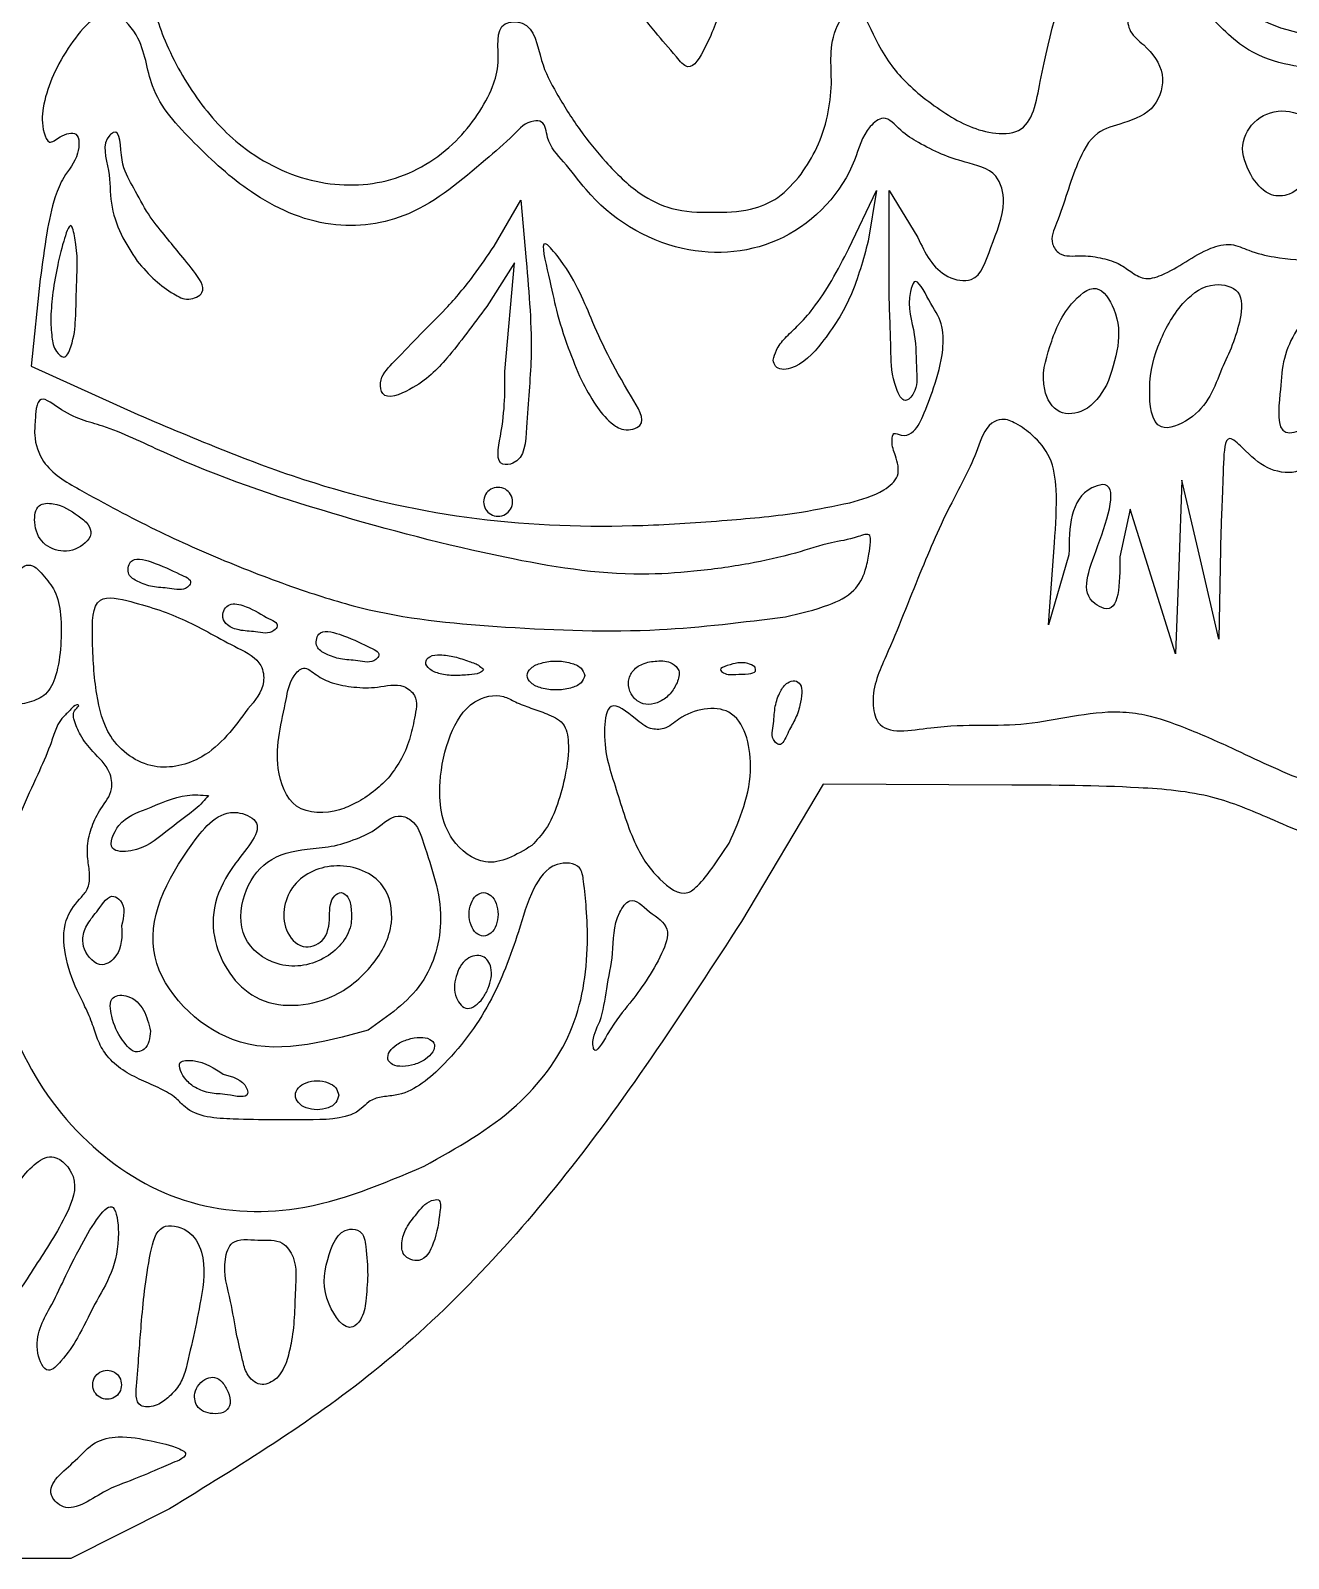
# Model space of a CAD drawing. Extents: x 1 to 188, y -1 to 173.
# Drawn here: x 90.24 to 113.23, y -1.06 to 26.86 of the extents above; entities that cross this region are included whole.
import ezdxf

# ---------------------------------------------------------------- set-up
doc = ezdxf.new("R2010")
doc.units = 0
doc.layers.get('0').update_dxf_attribs({"linetype": 'CONTINUOUS'})

msp = doc.modelspace()

# ---------------------------------------------------------------- linework, layer by layer
at = {"color": 7}
for p, q in [((104.323832, 24.23894), (104.323832, 24.23894)), ((112.57303, 24.16973), (112.57303, 24.169685)), ((98.712946, 22.925418), (99.205187, 23.764245)), ((99.205187, 23.764245), (99.301416, 22.660835)), ((105.19759, 22.880341), (105.703701, 23.938674)), ((105.703701, 23.938674), (105.54948, 23.012633)), ((105.931536, 22.020451), (105.932594, 23.93868)), ((105.932594, 23.93868), (106.456882, 23.078784)), ((92.191406, 22.65144), (92.191406, 22.65144)), ((99.087937, 22.615758), (98.578371, 21.822008)), ((98.910667, 20.631383), (99.087937, 22.615758)), ((90.421587, 22.323393), (90.255177, 20.731276)), ((90.611076, 21.62357), (90.611076, 21.62357)), ((90.255177, 20.731276), (92.205876, 19.846025)), ((103.813869, 20.84152), (103.813869, 20.84152)), ((112.010859, 20.685818), (112.010859, 20.685818)), ((98.910667, 20.631383), (98.910667, 20.631383)), ((100.307987, 20.472442), (100.307987, 20.472442)), ((109.906591, 20.380447), (109.906591, 20.380447)), ((111.281665, 18.647013), (111.224425, 17.059513)), ((111.619157, 17.191805), (111.281665, 18.647013)), ((98.522203, 18.250133), (98.522203, 18.250133)), ((105.215695, 18.234311), (105.215706, 18.234311)), ((91.111737, 17.992521), (91.111737, 17.992521)), ((110.338793, 18.117846), (110.149748, 17.244523)), ((110.752991, 16.79493), (110.338793, 18.117846)), ((111.994754, 17.720971), (111.956649, 15.736596)), ((108.843614, 16.00118), (108.95326, 17.500851)), ((109.2175, 17.280348), (108.843614, 16.00118)), ((111.224425, 17.059513), (111.167188, 15.472013)), ((111.956649, 15.736596), (111.619157, 17.191805)), ((92.966032, 16.927221), (92.966032, 16.927221)), ((111.167188, 15.472013), (110.752991, 16.79493)), ((94.553532, 16.133471), (94.553532, 16.133471)), ((104.038889, 16.149688), (104.038889, 16.14969)), ((90.796597, 15.629152), (90.796597, 15.629152)), ((96.405615, 15.604305), (96.405615, 15.604305)), ((98.522282, 15.176571), (98.522282, 15.176571)), ((103.477708, 15.234981), (103.477708, 15.234991)), ((100.374365, 15.075138), (100.374365, 15.075138)), ((102.057547, 14.942846), (102.057547, 14.942846)), ((104.339065, 14.760025), (104.339065, 14.760025)), ((94.213381, 14.46312), (94.213381, 14.46312)), ((96.779249, 13.197374), (96.779249, 13.197374)), ((93.495199, 12.880978), (93.495199, 12.880978)), ((104.725102, 13.090771), (103.233143, 10.577229)), ((108.172144, 13.073891), (104.725102, 13.090771)), ((103.008438, 12.01339), (103.008438, 12.013398)), ((99.403794, 11.967152), (99.403794, 11.967152)), ((98.786865, 10.709513), (98.786865, 10.709513)), ((101.550785, 10.754447), (101.550785, 10.754447)), ((91.907699, 10.501627), (91.907699, 10.501627)), ((98.608039, 9.360728), (98.608036, 9.360728)), ((92.436865, 8.577233), (92.436865, 8.577233)), ((96.410912, 8.595595), (96.410912, 8.595595)), ((97.59624, 8.195974), (97.59624, 8.195974)), ((93.760182, 7.786825), (93.760182, 7.786825)), ((95.876449, 7.402224), (95.876449, 7.402224)), ((97.436498, 6.107353), (97.436498, 6.107359)), ((97.724481, 5.276109), (97.724481, 5.276109)), ((90.327827, 4.279741), (90.327827, 4.279741)), ((96.405615, 4.11698), (96.405615, 4.11698)), ((91.410682, 3.57682), (91.410682, 3.57682)), ((94.922099, 2.529073), (94.922099, 2.529073)), ((93.065148, 2.333437), (93.065148, 2.333437)), ((91.907699, 2.110557), (91.907699, 2.110557)), ((93.856045, 1.976747), (93.856045, 1.976747)), ((92.966032, 0.733909), (92.966032, 0.733909)), ((92.781498, -0.156244), (90.981683, -1.062807)), ((90.981683, -1.062807), (86.724464, -1.063601))]:
    msp.add_line(p, q, dxfattribs=at)
for points, knots in [([(104.323832, 24.23894), (104.426385, 24.397376), (104.640243, 24.727774), (104.819299, 25.293595), (104.919804, 26.059062), (104.78956, 26.707962), (105.322994, 27.504803), (105.714305, 26.598125), (106.103976, 25.993618), (106.905559, 25.351998), (107.615482, 24.971686), (108.531984, 24.976868), (108.780927, 26.583564), (109.43401, 28.607922), (110.003889, 31.227556), (110.481366, 33.375651), (110.359158, 34.379987), (110.30835, 34.797537)], [0, 0, 0, 0, 0.563728, 1.175581, 1.767508, 2.83696, 3.27016, 3.88244, 4.823188, 5.810024, 6.795099, 7.273219, 8.249572, 10.754414, 14.300138, 16.061186, 17.314326, 17.314326, 17.314326, 17.314326]), ([(108.574975, 34.476682), (108.269271, 34.154902), (107.818923, 33.680869), (107.154289, 32.997091), (107.582195, 32.117451), (108.176065, 30.919657), (108.314247, 29.512601), (108.012983, 27.518717), (106.677463, 28.596914), (105.978662, 29.523326), (105.311455, 30.565568), (105.195247, 31.280173), (105.128435, 31.564042), (104.942451, 31.992951), (103.901971, 31.297368), (103.328801, 31.127764), (102.120063, 31.038375), (102.31554, 30.587834), (102.431531, 30.253738), (102.638993, 29.778465), (102.831778, 29.237695), (102.965189, 28.698407), (103.061526, 28.070087), (102.878951, 27.317562), (102.683242, 26.746361), (102.304092, 26.066879), (101.957468, 26.493346), (101.622626, 26.865928), (101.13554, 27.510297), (100.658765, 28.201537), (100.33167, 28.962786), (100.218926, 29.671576), (100.336003, 30.335847), (99.786747, 30.81436), (99.100585, 30.795893), (98.390142, 30.919411), (97.779472, 31.010719), (97.308777, 31.083894), (96.822222, 31.214284), (96.623072, 30.588002), (96.690404, 29.932712), (96.654436, 29.106266), (96.428557, 28.36873), (96.038474, 27.833183), (95.640393, 27.428654), (95.359674, 27.177691), (94.990512, 27.065644), (94.83395, 27.594857), (94.563768, 28.135416), (94.279612, 29.04867), (94.021745, 29.935908), (93.884533, 30.759365), (94.008751, 31.325685), (94.152925, 31.708837), (94.232887, 31.948845), (94.242943, 32.367994), (93.294149, 32.457874), (92.784617, 32.658228), (92.132846, 33.21883), (91.993949, 32.94413), (91.983725, 32.740499), (91.973326, 32.128064), (91.661919, 31.086027), (91.157569, 30.038242), (90.719667, 29.207445), (90.246081, 29.146782), (90.259572, 28.709307), (90.286368, 28.213766), (90.281499, 27.480098), (91.036201, 27.165094), (91.508041, 27.765685), (91.844242, 28.218826), (92.437649, 28.303277), (92.41832, 27.508016), (92.647869, 26.701732), (93.235629, 25.613504), (94.129507, 24.625297), (95.394657, 24.007051), (96.864231, 24.020501), (97.873693, 24.635156), (98.415678, 25.303972), (98.69062, 25.801061), (98.841564, 26.333223), (98.698822, 27.023445), (99.450901, 27.040694), (99.532886, 26.30498), (99.867616, 25.687482), (100.259873, 25.050173), (100.768002, 24.434696), (101.300466, 23.895205), (101.984502, 23.554267), (102.690141, 23.535757), (103.353212, 23.551454), (103.944569, 23.788626), (104.19313, 24.083752), (104.323832, 24.23894)], [0, 0, 0, 0, 1.401311, 2.06435, 2.444348, 4.124051, 6.033559, 7.293793, 8.20603, 9.883745, 11.275075, 11.717769, 12.037956, 12.169565, 13.029978, 14.399159, 15.12817, 15.311771, 15.711542, 16.24144, 16.844109, 17.438911, 17.90346, 18.748296, 19.614909, 20.084525, 20.355343, 20.948484, 21.73944, 22.709398, 23.487295, 24.186371, 24.880261, 25.315892, 26.161963, 26.852772, 27.504183, 27.975394, 28.376035, 28.740422, 29.614035, 30.478729, 31.1656, 31.900545, 32.443639, 32.85231, 33.067338, 33.428503, 34.149218, 35.080186, 36.202567, 36.960144, 37.54042, 37.916396, 38.188316, 38.302369, 39.117122, 40.133661, 40.667238, 40.761389, 40.979964, 41.283283, 42.594765, 44.146787, 44.951002, 45.112762, 45.424525, 45.981226, 46.823062, 47.262242, 48.048053, 48.722932, 49.035661, 49.473196, 50.56094, 51.830628, 53.042001, 54.537131, 55.900766, 57.279619, 57.907963, 58.485718, 58.941913, 59.654983, 59.962321, 60.730459, 61.386714, 62.175832, 62.937997, 63.788065, 64.430316, 65.171303, 65.874127, 66.41556, 67.015998, 67.015998, 67.015998, 67.015998]), ([(154.466613, 32.017891), (154.505558, 31.586752), (154.580648, 30.755478), (154.712915, 29.643832), (154.935722, 28.4185), (155.18315, 27.15611), (155.123723, 25.755703), (154.658194, 24.838092), (154.191958, 24.218877), (153.902218, 23.696538), (153.699219, 23.168132), (153.4706, 22.682801), (153.128385, 22.285069), (152.704848, 22.005444), (152.299835, 21.790909), (152.017418, 21.452129), (151.957339, 20.902687), (151.752864, 20.201805), (151.11738, 19.545172), (150.431788, 19.301843), (149.849964, 19.276506), (149.529328, 18.837382), (149.32038, 18.139194), (149.064595, 17.286965), (148.27167, 16.634738), (147.452766, 16.699488), (146.826343, 16.864062), (146.324321, 16.630352), (146.183713, 15.980378), (145.664125, 15.302134), (144.70099, 14.922017), (143.875981, 15.081382), (143.292242, 15.419875), (142.716259, 15.206975), (142.096128, 14.602544), (141.162943, 14.000779), (139.749978, 14.066082), (139.437844, 14.864326), (139.049395, 15.313604), (138.692965, 15.118075), (138.231883, 14.772738), (137.528635, 14.287722), (136.506498, 14.300851), (135.861567, 14.838204), (135.376519, 15.353539), (134.755628, 15.525666), (133.909842, 15.395209), (132.899212, 15.348089), (131.8234, 15.739375), (131.428071, 16.494929), (131.33338, 17.121005), (130.895118, 17.467694), (130.201451, 17.550084), (129.407486, 17.798501), (128.635298, 18.307924), (128.456864, 18.924786), (128.318437, 19.40905), (127.851739, 19.635766), (127.07232, 19.844324), (126.081877, 20.229836), (125.206003, 20.960609), (125.02017, 21.778194), (125.194905, 22.192174), (125.123377, 22.463785), (124.860754, 22.480193), (124.565544, 22.565122), (124.194533, 22.769413), (123.779522, 23.054742), (123.401468, 23.385199), (123.158877, 23.819547), (123.198479, 24.254002), (123.267077, 24.708288), (122.870896, 25.132462), (122.165052, 25.462005), (121.399196, 25.940893), (120.767913, 26.684607), (120.940422, 27.309511), (121.168189, 27.583556), (121.263227, 27.735135), (121.257786, 27.902839), (121.023528, 27.975722), (120.782282, 28.177487), (120.399708, 28.38382), (120.047944, 28.671896), (119.776818, 29.006811), (119.678055, 29.382727), (119.642997, 29.769108), (119.482455, 30.166813), (119.262792, 30.585437), (119.002799, 30.929504), (118.95138, 31.363882), (119.195999, 31.636636), (119.438973, 32.025893), (118.982182, 32.572539), (117.950863, 33.476537), (116.090541, 34.702854), (113.26615, 34.368791), (111.652262, 32.355516), (111.120181, 30.139894), (111.41414, 28.118471), (112.857209, 26.766295), (114.758883, 26.701028), (116.469126, 26.91053), (117.985332, 27.525019), (118.474723, 28.791439), (118.430229, 29.937255), (117.963209, 31.014364), (116.94745, 31.467487), (115.962365, 31.515593), (115.003658, 31.169479), (114.634065, 30.297128), (114.646338, 29.458441), (115.042751, 28.8659), (115.419923, 28.733827), (115.633108, 28.66738), (115.753496, 28.807744), (115.657447, 28.962487), (115.525701, 29.09958), (115.226712, 29.222086), (114.905999, 29.563158), (114.917881, 30.160065), (115.361879, 30.604189), (115.945438, 30.729438), (116.556027, 30.554366), (116.814699, 30.061468), (117.014294, 29.619375), (116.944676, 29.16331), (116.499926, 28.635837), (115.648877, 28.119326), (114.411932, 28.550037), (114.01374, 29.75309), (114.304687, 30.89729), (115.057772, 31.807161), (116.305273, 32.106379), (117.631218, 31.888982), (118.750473, 30.860424), (118.976674, 29.28246), (118.673412, 27.480966), (116.800206, 26.241392), (114.925448, 26.209692), (113.396237, 26.142949), (112.381518, 26.49732), (111.95256, 26.962119), (111.707028, 27.228165)], [0, 0, 0, 0, 1.298738, 2.504084, 3.356648, 5.033789, 6.365818, 7.462716, 8.056189, 8.694228, 9.244458, 9.755161, 10.296069, 10.792253, 11.269222, 11.670207, 12.047499, 12.897906, 13.82639, 14.651153, 15.057274, 15.479888, 16.148661, 17.282787, 18.074514, 19.003022, 19.615359, 19.983954, 20.510756, 21.481154, 22.458591, 23.438168, 23.930696, 24.374597, 25.139116, 26.546079, 27.643038, 28.775735, 28.96206, 29.254287, 29.780031, 30.830119, 31.677803, 32.638517, 33.254563, 33.774512, 34.488517, 35.802925, 36.80642, 37.700609, 38.219668, 38.644467, 39.257907, 40.283814, 41.158472, 41.856247, 42.169175, 42.612867, 43.290815, 44.645768, 45.755374, 46.589369, 46.908698, 47.100929, 47.306378, 47.606304, 48.050825, 48.554586, 49.121613, 49.550501, 49.97672, 50.413784, 50.849334, 51.57722, 52.766463, 53.592855, 54.238364, 54.490541, 54.673248, 54.763697, 54.945381, 55.299394, 55.749121, 56.224868, 56.664926, 57.010366, 57.372857, 57.825806, 58.282102, 58.791483, 59.110344, 59.485878, 59.86351, 60.336376, 61.333242, 64.219097, 66.564139, 69.153907, 71.377116, 73.324847, 74.979156, 76.83354, 78.765418, 80.269193, 81.374385, 82.577664, 83.689513, 84.666522, 85.72193, 86.638089, 87.494665, 88.359481, 89.108666, 89.400642, 89.589579, 89.702031, 89.856493, 90.058389, 90.286739, 90.807257, 91.358271, 91.888563, 92.568073, 93.067454, 93.667411, 94.146085, 94.504715, 94.977208, 96.179372, 97.241195, 98.41003, 99.604181, 100.685926, 101.762818, 103.294338, 104.553516, 106.020241, 107.902599, 109.690707, 112.200816, 113.458127, 114.256898, 115.326118, 115.326118, 115.326118, 115.326118]), ([(110.409363, 27.592361), (110.355162, 27.450793), (110.2639, 27.212426), (110.310474, 26.813975), (110.673099, 26.551621), (111.011184, 26.104261), (110.83028, 25.404537), (110.260544, 25.174634), (109.656663, 25.029372), (109.276057, 24.269211), (109.115016, 23.610733), (108.851033, 23.015233), (109.074766, 22.709816), (109.430767, 22.767962), (109.781349, 22.716312), (110.104076, 22.63083), (110.342577, 22.460822), (110.596637, 22.28869), (110.979515, 22.404645), (111.354015, 22.64104), (111.752204, 22.884719), (112.174459, 22.995439), (112.546471, 22.816539), (113.070851, 22.691477), (113.818103, 22.649024), (114.801252, 22.654199), (115.693144, 22.703909), (116.490821, 22.62806), (116.920519, 22.067747), (117.033016, 21.225851), (116.796377, 20.163756), (116.374162, 19.525338), (116.153703, 19.191989)], [0, 0, 0, 0, 0.453266, 0.763192, 1.109111, 1.745245, 2.329484, 2.972624, 3.47899, 4.130077, 5.298994, 5.683329, 5.901212, 6.287376, 6.64472, 6.989673, 7.263209, 7.530973, 7.858378, 8.365081, 8.88454, 9.261426, 9.601826, 10.081444, 10.880905, 11.837593, 13.016951, 13.623915, 14.090464, 15.001861, 16.091528, 17.282206, 17.282206, 17.282206, 17.282206]), ([(106.456882, 23.078784), (106.591078, 22.795116), (106.789393, 22.375911), (107.578723, 22.211706), (107.800241, 23.007709), (108.09059, 23.574604), (107.932559, 24.314685), (107.357815, 24.438535), (106.885408, 24.596908), (106.48224, 24.802462), (106.147708, 25.011451), (105.860825, 25.355977), (105.446934, 25.012232), (105.241677, 24.090419), (104.116374, 22.864302), (102.034596, 22.676121), (100.647196, 23.555908), (100.02509, 24.447489), (99.669138, 24.79147), (99.659111, 25.206088), (99.319995, 25.228469), (99.014639, 24.885225), (98.301913, 24.291936), (97.307849, 23.414567), (95.661549, 23.183316), (94.276491, 23.821221), (93.254744, 24.767322), (92.380826, 25.715608), (92.339986, 26.675078), (91.61888, 27.445485), (90.806018, 26.455494), (90.481106, 25.679052), (90.438492, 25.106222), (90.577632, 24.753929), (90.797791, 24.958849), (91.151982, 25.050905), (91.127273, 24.512098), (90.852717, 24.234891), (90.647678, 23.733718), (90.524572, 23.109979), (90.458262, 22.603507), (90.421587, 22.323393)], [0, 0, 0, 0, 0.896988, 1.325573, 2.011401, 2.877103, 3.37053, 3.98545, 4.437818, 4.909614, 5.307048, 5.693228, 5.973408, 6.648906, 8.573469, 10.42092, 12.48796, 13.141827, 13.673558, 13.977489, 14.119106, 14.563114, 15.255432, 16.972605, 18.401405, 19.97211, 21.348335, 22.640369, 23.615774, 24.200234, 25.228659, 26.409517, 26.867433, 27.058239, 27.274957, 27.567765, 27.911885, 28.424894, 28.808348, 29.492411, 30.338928, 30.338928, 30.338928, 30.338928]), ([(112.57303, 24.169685), (112.481486, 24.344969), (112.305223, 24.682471), (112.559675, 25.249462), (113.105643, 25.4631), (113.662286, 25.270275), (113.887637, 24.702313), (113.635936, 24.214206), (113.321383, 23.842673), (112.846718, 23.821282), (112.674885, 24.040052), (112.57303, 24.16973)], [0, 0, 0, 0, 0.566371, 1.090524, 1.639874, 2.183628, 2.680657, 3.258498, 3.746352, 4.065401, 4.529793, 4.529793, 4.529793, 4.529793]), ([(92.191406, 22.65144), (92.087679, 22.809988), (91.875415, 23.134435), (91.68192, 23.711934), (91.713455, 24.299188), (91.520563, 24.817386), (91.889309, 25.115768), (91.872335, 24.407054), (92.107483, 24.048246), (92.337298, 23.569258), (92.741498, 23.053587), (93.080038, 22.666306), (93.50802, 22.086032), (93.113291, 21.904976), (92.816133, 22.068279), (92.495385, 22.300756), (92.297198, 22.529393), (92.191406, 22.65144)], [0, 0, 0, 0, 0.569236, 1.164861, 1.764094, 2.409418, 2.491709, 3.017999, 3.514114, 4.057227, 4.537673, 5.445127, 5.869416, 6.141784, 6.43125, 6.85217, 7.334125, 7.334125, 7.334125, 7.334125]), ([(90.611076, 21.62357), (90.622356, 21.774452), (90.646076, 22.091737), (90.735568, 22.584911), (90.814104, 22.9051), (90.978217, 23.437868), (91.118529, 22.797318), (91.082529, 22.354229), (91.073435, 21.620904), (91.039222, 21.216514), (90.879627, 20.82556), (90.668543, 21.028807), (90.623923, 21.283905), (90.61575, 21.500011), (90.611076, 21.62357)], [0, 0, 0, 0, 0.459095, 0.965414, 1.412137, 1.726373, 1.961139, 2.751886, 3.453377, 3.958963, 4.188846, 4.352409, 4.62746, 4.994676, 4.994676, 4.994676, 4.994676]), ([(98.578371, 21.822008), (98.335799, 21.491332), (97.912281, 20.913991), (97.390884, 20.373607), (96.677209, 20.07721), (96.602888, 20.519213), (96.917367, 20.840385), (97.323696, 21.271677), (97.851724, 21.784493), (98.32385, 22.344547), (98.591439, 22.744024), (98.712946, 22.925418)], [0, 0, 0, 0, 1.192902, 2.082737, 2.57851, 2.780539, 3.19219, 3.844615, 4.598531, 5.385414, 6.039918, 6.039918, 6.039918, 6.039918]), ([(100.307987, 20.472442), (100.22591, 20.666292), (100.051118, 21.079118), (99.837929, 21.764366), (99.746605, 22.255832), (99.518109, 23.163604), (100.171745, 22.398448), (100.504855, 21.512882), (100.936908, 20.61222), (101.557056, 19.638339), (101.076669, 19.530297), (100.798337, 19.720161), (100.540688, 20.038818), (100.390667, 20.318373), (100.307987, 20.472442)], [0, 0, 0, 0, 0.639196, 1.361247, 2.013971, 2.594728, 2.901573, 4.202489, 5.816447, 6.364407, 6.666524, 6.930996, 7.357936, 7.882124, 7.882124, 7.882124, 7.882124]), ([(105.54948, 23.012633), (105.458421, 22.674554), (105.278895, 22.008018), (104.788937, 21.225391), (104.324305, 20.723126), (103.983034, 20.658465), (103.840569, 20.714078), (103.822684, 20.799447), (103.813869, 20.84152)], [0, 0, 0, 0, 1.041073, 2.052512, 2.791884, 2.951382, 3.076504, 3.198094, 3.198094, 3.198094, 3.198094]), ([(99.301416, 22.660835), (99.353106, 22.053484), (99.441622, 21.013435), (99.305765, 19.881346), (99.279816, 18.974913), (98.716541, 18.88947), (98.919558, 19.807222), (98.914318, 20.292966), (98.910667, 20.631383)], [0, 0, 0, 0, 1.783603, 3.054305, 3.754154, 3.937242, 4.452854, 5.637223, 5.637223, 5.637223, 5.637223]), ([(103.813869, 20.84152), (103.830821, 20.902206), (103.872346, 21.050861), (104.03513, 21.257264), (104.287615, 21.483388), (104.589277, 21.825376), (104.899477, 22.307013), (105.095689, 22.684367), (105.19759, 22.880341)], [0, 0, 0, 0, 0.187713, 0.459824, 0.770095, 1.208119, 1.821329, 2.483881, 2.483881, 2.483881, 2.483881]), ([(105.215706, 18.234311), (105.426872, 18.292196), (105.749791, 18.380715), (106.155488, 18.70399), (106.059179, 19.084254), (105.969683, 19.293309), (105.999868, 19.544985), (106.178132, 19.431483), (106.410749, 19.51983), (106.581597, 19.874941), (106.768714, 20.379196), (106.930259, 20.932843), (106.92238, 21.545457), (106.690642, 21.845729), (106.416516, 22.418443), (106.231513, 21.843022), (106.433795, 21.366992), (106.41856, 20.723345), (106.463703, 20.304329), (106.199409, 20.013878), (105.973979, 20.493768), (105.965502, 21.070809), (105.944499, 21.658038), (105.931536, 22.020451)], [0, 0, 0, 0, 0.666347, 1.01899, 1.388914, 1.673984, 1.805255, 1.941629, 2.132469, 2.500382, 3.055551, 3.769779, 4.249339, 4.741388, 5.161441, 5.348572, 6.140233, 6.809597, 7.215926, 7.417955, 7.691961, 8.345479, 9.398975, 9.398975, 9.398975, 9.398975]), ([(109.906591, 20.380447), (109.990777, 20.618975), (110.15155, 21.074502), (110.124967, 21.696627), (109.73038, 22.31882), (109.110107, 21.765592), (108.8719, 21.132632), (108.66497, 20.406572), (108.988261, 19.809177), (109.596696, 19.891701), (109.791927, 20.199607), (109.906591, 20.380447)], [0, 0, 0, 0, 0.745453, 1.423619, 1.918536, 2.45048, 3.325795, 4.116822, 4.609223, 5.044551, 5.664111, 5.664111, 5.664111, 5.664111]), ([(112.010859, 20.685818), (112.143882, 20.967445), (112.342795, 21.38857), (112.414993, 22.13851), (111.788113, 22.294703), (111.241504, 21.887081), (110.840432, 21.167661), (110.642064, 20.444929), (110.75103, 19.447396), (111.689386, 19.833318), (111.881197, 20.341974), (112.010859, 20.685818)], [0, 0, 0, 0, 0.972803, 1.45466, 1.899702, 2.524321, 3.384938, 4.279966, 5.000762, 5.527309, 6.625846, 6.625846, 6.625846, 6.625846]), ([(113.669609, 21.755862), (113.551232, 21.617803), (113.313371, 21.340392), (113.105814, 20.783111), (113.088508, 20.245877), (112.981965, 19.419167), (113.781516, 19.636965), (113.91683, 20.073956), (114.01825, 20.401486)], [0, 0, 0, 0, 0.545868, 1.096843, 1.688683, 2.392057, 2.715326, 3.682621, 3.682621, 3.682621, 3.682621]), ([(104.038889, 16.14969), (104.303976, 16.210402), (104.740041, 16.310273), (105.297931, 16.571553), (105.503045, 16.955277), (105.559329, 17.274889), (105.591751, 17.469469), (105.595605, 17.696672), (105.226483, 17.557616), (104.841529, 17.510296), (104.153945, 17.280361), (103.327785, 17.099538), (102.387939, 16.971518), (100.892305, 16.872257), (98.658182, 17.245304), (95.723045, 18.01113), (93.322377, 18.815763), (91.640512, 19.656546), (90.959777, 19.777397), (90.440091, 20.209387), (90.339553, 19.968551), (90.333875, 19.760051), (90.29472, 19.405975), (90.48174, 18.848601), (91.367287, 18.342121), (92.485419, 17.741089), (93.879283, 17.121499), (95.179132, 16.630588), (96.846217, 16.124683), (99.023979, 15.933), (101.573008, 15.835903), (103.271257, 16.052006), (104.038889, 16.149688)], [0, 0, 0, 0, 0.821236, 1.350928, 1.769478, 2.071835, 2.30198, 2.414865, 2.626249, 3.126184, 3.809233, 4.686327, 5.701112, 6.640268, 9.176075, 12.438721, 15.704162, 16.914188, 17.797866, 18.164143, 18.261107, 18.490801, 18.810156, 19.316868, 20.145838, 21.724326, 23.198068, 24.695274, 25.898154, 28.409272, 31.218836, 33.536346, 33.536346, 33.536346, 33.536346]), ([(92.205876, 19.846025), (93.269902, 19.393393), (95.266793, 18.543924), (98.389392, 17.849373), (100.937292, 17.768412), (102.912095, 17.904991), (104.179542, 18.01736), (104.920798, 18.172565), (105.215695, 18.234311)], [0, 0, 0, 0, 3.463453, 6.499972, 9.53379, 11.073734, 12.440957, 13.344246, 13.344246, 13.344246, 13.344246]), ([(108.95326, 17.500851), (108.976681, 17.823443), (109.014478, 18.34407), (108.924125, 19.055538), (108.593544, 19.448717), (108.289738, 19.671067), (108.017869, 19.789677), (107.685556, 19.648979), (107.503335, 19.013626), (107.009845, 18.156059), (106.457579, 16.875248), (105.991442, 15.658031), (105.575897, 14.777184), (105.740085, 13.949258), (107.083014, 14.238313), (108.393281, 14.075382), (109.729787, 14.475035), (110.711857, 14.355423), (111.391174, 14.107739), (112.370868, 13.679157), (113.318614, 13.19827), (114.358309, 12.900323), (114.811008, 13.169318), (115.014222, 13.290068)], [0, 0, 0, 0, 0.974386, 1.572551, 2.084718, 2.451758, 2.720085, 2.915759, 3.450486, 4.543686, 5.960293, 7.591495, 8.477667, 8.851776, 9.816273, 11.566192, 13.283463, 13.747535, 14.518194, 15.441419, 16.943767, 17.782167, 18.46507, 18.46507, 18.46507, 18.46507]), ([(115.014222, 13.290068), (115.239387, 13.580122), (115.765388, 14.257707), (115.61855, 15.811504), (115.115134, 17.393622), (114.651336, 18.420954), (114.141649, 19.451727), (113.714285, 19.012721), (113.368361, 18.722829), (112.776476, 18.849215), (112.496299, 19.136054), (112.067497, 19.547556), (112.024468, 18.529469), (112.007313, 18.062697), (111.994754, 17.720971)], [0, 0, 0, 0, 1.067826, 2.49451, 4.417433, 5.868656, 6.491802, 6.892373, 7.343688, 7.857046, 8.451284, 8.731892, 9.18721, 10.431487, 10.431487, 10.431487, 10.431487]), ([(98.522203, 18.250133), (98.529551, 18.29668), (98.54405, 18.388531), (98.649292, 18.489556), (98.786541, 18.527466), (98.925248, 18.489556), (99.026191, 18.388531), (99.064129, 18.250133), (99.026191, 18.111735), (98.925248, 18.010709), (98.786541, 17.972799), (98.649292, 18.010709), (98.54405, 18.111735), (98.529551, 18.203586), (98.522203, 18.250133)], [0, 0, 0, 0, 0.138116, 0.272542, 0.410658, 0.548774, 0.6832, 0.821316, 0.959432, 1.093858, 1.231974, 1.37009, 1.504516, 1.642632, 1.642632, 1.642632, 1.642632]), ([(110.149748, 17.244523), (110.14558, 16.738135), (110.140621, 16.135835), (109.383511, 16.542851), (109.739891, 17.350786), (110.170879, 18.699124), (109.233661, 18.37321), (109.22501, 17.788202), (109.2175, 17.280348)], [0, 0, 0, 0, 0.986091, 1.172859, 2.238314, 3.353142, 3.549616, 4.842888, 4.842888, 4.842888, 4.842888]), ([(91.111737, 17.992521), (90.974746, 18.089311), (90.76702, 18.23608), (90.340146, 18.222554), (90.291407, 17.82446), (90.434238, 17.464536), (90.859877, 17.295147), (91.199072, 17.423004), (91.372289, 17.650547), (91.300432, 17.866902), (91.181862, 17.945837), (91.111737, 17.992521)], [0, 0, 0, 0, 0.504125, 0.764434, 1.076727, 1.486807, 1.882603, 2.306028, 2.49529, 2.667005, 2.915566, 2.915566, 2.915566, 2.915566]), ([(90.796597, 15.629152), (90.803814, 15.813471), (90.81685, 16.146431), (90.720638, 16.616868), (90.486484, 16.89102), (90.274687, 17.142992), (90.002262, 17.020033), (90.083133, 16.687316), (90.024413, 16.312208), (89.973579, 15.84406), (89.897609, 15.327785), (89.756909, 14.925172), (89.881982, 14.506931), (90.239288, 14.583902), (90.553254, 14.711028), (90.74654, 15.130776), (90.777899, 15.442989), (90.796597, 15.629152)], [0, 0, 0, 0, 0.556673, 1.005591, 1.371059, 1.687206, 1.819587, 2.132609, 2.516503, 3.016814, 3.526518, 4.075712, 4.314728, 4.626572, 4.960159, 5.34345, 5.909533, 5.909533, 5.909533, 5.909533]), ([(92.966032, 16.927221), (92.81066, 17.004782), (92.551734, 17.134037), (92.051501, 17.266508), (91.994998, 16.903087), (92.226663, 16.776348), (92.476871, 16.680835), (92.779856, 16.683271), (93.058232, 16.606032), (93.222843, 16.822568), (93.074233, 16.883128), (92.966032, 16.927221)], [0, 0, 0, 0, 0.564607, 0.940908, 1.167713, 1.376986, 1.659925, 1.976186, 2.305526, 2.401272, 2.657652, 2.657652, 2.657652, 2.657652]), ([(116.182198, 16.991661), (116.379318, 16.45926), (116.747962, 15.46359), (116.70156, 13.918821), (116.094341, 12.755233), (115.184208, 12.031696), (114.012802, 11.960137), (112.960561, 12.435008), (111.783681, 12.929835), (110.168041, 13.063281), (108.942303, 13.069797), (108.172144, 13.073891)], [0, 0, 0, 0, 1.693134, 3.166424, 4.480241, 5.520161, 6.501189, 7.82039, 8.943911, 10.313881, 12.629825, 12.629825, 12.629825, 12.629825]), ([(94.213381, 14.46312), (94.343635, 14.61633), (94.54197, 14.849621), (94.469821, 15.360703), (93.842135, 15.662462), (93.082625, 16.112344), (92.301084, 16.379107), (91.363476, 16.59962), (91.3732, 15.575138), (91.411777, 14.831518), (91.638714, 13.867345), (92.453359, 13.278802), (93.546422, 13.54757), (93.968868, 14.127472), (94.213381, 14.46312)], [0, 0, 0, 0, 0.572885, 0.872321, 1.398609, 2.488027, 3.537502, 4.09522, 4.785858, 5.833331, 6.641404, 7.607179, 8.490891, 9.705272, 9.705272, 9.705272, 9.705272]), ([(94.553532, 16.133471), (94.420538, 16.217672), (94.214281, 16.348259), (93.832446, 16.420133), (93.71917, 16.151012), (93.849788, 15.966873), (94.078903, 15.887752), (94.359626, 15.887069), (94.633042, 15.813143), (94.810399, 16.025957), (94.661052, 16.088468), (94.553532, 16.133471)], [0, 0, 0, 0, 0.486825, 0.755009, 0.994316, 1.150101, 1.383557, 1.685364, 2.02286, 2.121693, 2.375756, 2.375756, 2.375756, 2.375756]), ([(96.405615, 15.604305), (96.250243, 15.681866), (95.991317, 15.81112), (95.491084, 15.943591), (95.434581, 15.58017), (95.666247, 15.453432), (95.916455, 15.357919), (96.219439, 15.360354), (96.497815, 15.283116), (96.662427, 15.499651), (96.513817, 15.560211), (96.405615, 15.604305)], [0, 0, 0, 0, 0.564607, 0.940908, 1.167713, 1.376986, 1.659925, 1.976186, 2.305526, 2.401272, 2.657652, 2.657652, 2.657652, 2.657652]), ([(98.522282, 15.176571), (98.499198, 15.201487), (98.428327, 15.27798), (98.235004, 15.339369), (97.998906, 15.42487), (97.754034, 15.458364), (97.550546, 15.452792), (97.429171, 15.3103), (97.550766, 15.16091), (97.742623, 15.095866), (97.994152, 15.065169), (98.23192, 15.089424), (98.424593, 15.097665), (98.498923, 15.157704), (98.522282, 15.176571)], [0, 0, 0, 0, 0.100827, 0.309547, 0.588894, 0.857971, 1.05154, 1.176553, 1.317442, 1.526162, 1.794723, 2.061629, 2.255198, 2.343904, 2.343904, 2.343904, 2.343904]), ([(96.779249, 13.197374), (96.854796, 13.299973), (97.01545, 13.518155), (97.178905, 13.896952), (97.257198, 14.289787), (97.341887, 14.685263), (96.999627, 14.955838), (96.595539, 14.840966), (96.161898, 14.852863), (95.772887, 14.922615), (95.484355, 15.052136), (95.241444, 15.279125), (94.976181, 15.002718), (94.877176, 14.375311), (94.642903, 13.573538), (95.003529, 12.541214), (95.759788, 12.545653), (96.20701, 12.746497), (96.511633, 12.94043), (96.69132, 13.112951), (96.779249, 13.197374)], [0, 0, 0, 0, 0.382203, 0.812772, 1.211453, 1.626042, 1.879762, 2.361662, 2.78937, 3.197291, 3.515963, 3.784645, 4.001913, 4.462249, 5.727932, 6.494265, 7.280882, 7.605149, 7.986396, 8.351738, 8.351738, 8.351738, 8.351738]), ([(100.374365, 15.075138), (100.354656, 15.123755), (100.307337, 15.240479), (100.090911, 15.317342), (99.84671, 15.352223), (99.594074, 15.317342), (99.396013, 15.240479), (99.282719, 15.075138), (99.396013, 14.909797), (99.594074, 14.832934), (99.84671, 14.798054), (100.090911, 14.832934), (100.307337, 14.909797), (100.354656, 15.026521), (100.374365, 15.075138)], [0, 0, 0, 0, 0.151723, 0.36427, 0.633268, 0.902266, 1.114813, 1.266536, 1.418259, 1.630806, 1.899804, 2.168802, 2.381349, 2.533072, 2.533072, 2.533072, 2.533072]), ([(102.057547, 14.942846), (102.083616, 15.020443), (102.130434, 15.159802), (101.942279, 15.341474), (101.690925, 15.348074), (101.430977, 15.308773), (101.225738, 15.163693), (101.145572, 14.945228), (101.20298, 14.738409), (101.34016, 14.585258), (101.544477, 14.525104), (101.755872, 14.592603), (101.944272, 14.732396), (102.019698, 14.872528), (102.057547, 14.942846)], [0, 0, 0, 0, 0.224779, 0.403691, 0.683038, 0.951028, 1.186248, 1.398547, 1.604736, 1.799318, 1.992768, 2.206329, 2.441584, 2.67854, 2.67854, 2.67854, 2.67854]), ([(103.477708, 15.234991), (103.436518, 15.25925), (103.34247, 15.314638), (103.15127, 15.308908), (103.013504, 15.271622), (102.805479, 15.200556), (102.954336, 15.076678), (103.138237, 15.103174), (103.311949, 15.096101), (103.511489, 15.128347), (103.486805, 15.206264), (103.477708, 15.234981)], [0, 0, 0, 0, 0.142093, 0.324435, 0.527051, 0.669904, 0.748217, 0.975325, 1.209134, 1.34351, 1.421943, 1.421943, 1.421943, 1.421943]), ([(104.339065, 14.760025), (104.336304, 14.814271), (104.331518, 14.908308), (104.206565, 15.001645), (104.044308, 14.94182), (103.925176, 14.76361), (103.833002, 14.503557), (103.834279, 14.203184), (103.757485, 13.9261), (103.973702, 13.757602), (104.084628, 14.056288), (104.214671, 14.252528), (104.307512, 14.514485), (104.329267, 14.683779), (104.339065, 14.760025)], [0, 0, 0, 0, 0.15586, 0.270184, 0.40739, 0.616663, 0.899601, 1.215862, 1.545203, 1.640944, 1.897321, 2.176652, 2.459591, 2.691434, 2.691434, 2.691434, 2.691434]), ([(97.436498, 6.107359), (98.030202, 6.438142), (99.109128, 7.039267), (100.234071, 8.50787), (100.441833, 9.842181), (100.409147, 10.781539), (100.359835, 11.222209), (100.305783, 11.651966), (99.735676, 11.677269), (99.370201, 11.114373), (99.116089, 10.213568), (98.668283, 9.034016), (97.909931, 8.011144), (97.150243, 7.397857), (96.65482, 7.382712), (96.430705, 7.306878), (96.12814, 6.969679), (95.175882, 6.946104), (94.176359, 6.951805), (93.209281, 7.001383), (92.885459, 7.383406), (92.605076, 7.534197), (92.266883, 7.676665), (91.922986, 7.850524), (91.645593, 8.09225), (91.471796, 8.386768), (91.380008, 8.705122), (91.246299, 9.013307), (91.033688, 9.423376), (90.854844, 9.940154), (90.824199, 10.563354), (91.070892, 10.930324), (91.291103, 11.143926), (91.338372, 11.391818), (91.292722, 11.661884), (91.265957, 11.979384), (91.354634, 12.321462), (91.522943, 12.658117), (91.768218, 12.95316), (91.693071, 13.384725), (91.397913, 13.65402), (91.154958, 13.956228), (91.044096, 14.228911), (91.00232, 14.416072), (91.154692, 14.536871), (91.045517, 14.541138), (90.97275, 14.435733), (90.844276, 14.332525), (90.741927, 14.197334), (90.675973, 14.012405), (90.570824, 13.701714), (90.354313, 13.213527), (89.852387, 12.166937), (89.417247, 10.488832), (89.88601, 8.287341), (91.149687, 6.495147), (92.990052, 5.312862), (95.279214, 5.182695), (96.675888, 5.781339), (97.436498, 6.107353)], [0, 0, 0, 0, 2.025512, 3.680922, 5.333231, 5.973926, 6.470717, 6.722135, 7.138682, 7.74601, 8.584353, 9.99146, 11.463866, 12.440881, 12.699967, 12.938967, 13.124804, 14.026102, 15.489075, 16.395589, 16.623378, 16.958824, 17.337304, 17.728424, 18.109623, 18.422866, 18.73952, 19.100648, 19.429021, 20.123434, 20.742293, 21.202751, 21.403996, 21.648092, 21.916418, 22.229342, 22.594773, 22.95554, 23.367871, 23.674247, 24.1579, 24.536472, 24.834381, 25.023761, 25.124473, 25.154042, 25.288661, 25.480809, 25.657009, 25.785431, 26.067852, 26.64193, 27.384113, 29.557073, 31.692423, 33.91717, 35.982333, 38.03822, 40.496669, 40.496669, 40.496669, 40.496669]), ([(99.403794, 11.967152), (99.492322, 12.062679), (99.697219, 12.283778), (99.888794, 12.733576), (100.025474, 13.272278), (100.100547, 13.760583), (100.016171, 14.229314), (99.683105, 14.377479), (99.387946, 14.48009), (99.119848, 14.577213), (98.804091, 14.758655), (98.237868, 14.619978), (97.856521, 13.952782), (97.675574, 13.07812), (97.768507, 12.128154), (98.606528, 11.489061), (99.119954, 11.796943), (99.403794, 11.967152)], [0, 0, 0, 0, 0.388446, 0.899063, 1.442891, 2.050317, 2.40332, 2.74744, 3.054843, 3.360828, 3.599413, 4.128666, 4.87956, 5.763791, 6.83034, 7.558545, 8.458839, 8.458839, 8.458839, 8.458839]), ([(103.008438, 12.013398), (103.204779, 12.452128), (103.542142, 13.205978), (103.200085, 14.628768), (102.219253, 14.433825), (101.860018, 14.079104), (101.526635, 14.090631), (101.275932, 14.305216), (100.795254, 14.68821), (100.674532, 13.797162), (100.926553, 13.090828), (101.21536, 12.074354), (101.615766, 11.422762), (102.162684, 10.992649), (102.491913, 11.279198), (102.727761, 11.585209), (102.90704, 11.858704), (103.008438, 12.01339)], [0, 0, 0, 0, 1.4666, 2.519998, 3.440545, 3.764464, 4.007463, 4.338761, 4.835039, 5.24264, 6.321426, 7.404881, 8.22811, 8.795564, 9.009193, 9.432703, 9.984101, 9.984101, 9.984101, 9.984101]), ([(93.495199, 12.880978), (93.365097, 12.89002), (92.969062, 12.917547), (92.420759, 12.637061), (91.866044, 12.471199), (91.607299, 11.850076), (92.271989, 11.849533), (92.648685, 12.171342), (93.07478, 12.493004), (93.3473, 12.702516), (93.460457, 12.839057), (93.495199, 12.880978)], [0, 0, 0, 0, 0.387217, 1.1787, 1.75989, 2.192654, 2.530077, 3.255052, 3.750682, 4.118603, 4.281608, 4.281608, 4.281608, 4.281608]), ([(96.410912, 8.595595), (96.776689, 8.846892), (97.48851, 9.335927), (97.875269, 10.721198), (97.522535, 11.68726), (97.299028, 12.418941), (96.8803, 12.567834), (96.587204, 12.258713), (96.185334, 12.079007), (95.752065, 11.934518), (95.19545, 11.904482), (94.527138, 11.752123), (94.084772, 11.078915), (94.036225, 10.243145), (94.759303, 9.686683), (95.61392, 9.799765), (96.120691, 10.342346), (96.10771, 10.785373), (96.078686, 11.007875), (95.928496, 11.138737), (95.776505, 11.04572), (95.707157, 10.877436), (95.712732, 10.595128), (95.664378, 10.205422), (95.176825, 10.043488), (94.771201, 10.534188), (94.964619, 11.3496), (95.850068, 11.720465), (96.750763, 11.378787), (96.921243, 10.482154), (96.505888, 9.724552), (95.679517, 9.037906), (94.278019, 8.942647), (93.406754, 10.296834), (93.68984, 11.413395), (94.617521, 12.352529), (93.76823, 12.718282), (92.879481, 11.660398), (92.021744, 9.93754), (94.012642, 7.931668), (95.563793, 8.361082), (96.410912, 8.595595)], [0, 0, 0, 0, 1.299824, 2.529529, 3.938978, 4.420024, 4.668502, 5.111974, 5.535911, 6.01489, 6.458979, 7.220254, 7.946203, 8.729217, 9.485561, 10.337722, 11.120168, 11.420132, 11.642458, 11.784392, 11.920776, 12.095247, 12.31473, 12.776162, 13.136669, 13.566911, 14.392764, 15.247237, 16.159851, 16.855906, 17.694237, 18.635485, 20.030099, 21.280194, 22.75615, 23.608073, 23.970547, 24.956212, 27.148518, 29.214109, 31.699517, 31.699517, 31.699517, 31.699517]), ([(91.907699, 10.501627), (91.946241, 10.66912), (91.996838, 10.889), (91.688974, 11.11945), (91.487364, 10.776465), (91.284735, 10.566418), (91.179485, 10.299069), (91.224546, 10.001935), (91.506148, 9.684483), (91.92413, 10.002835), (91.914182, 10.304817), (91.907699, 10.501627)], [0, 0, 0, 0, 0.457532, 0.600637, 0.978934, 1.297937, 1.571006, 1.778167, 2.206496, 2.506874, 3.068981, 3.068981, 3.068981, 3.068981]), ([(98.786865, 10.709513), (98.780178, 10.777542), (98.76785, 10.902949), (98.674596, 11.056893), (98.522414, 11.128983), (98.369391, 11.056893), (98.279348, 10.902949), (98.245955, 10.709513), (98.279348, 10.516077), (98.369391, 10.362133), (98.522414, 10.290043), (98.674596, 10.362133), (98.76785, 10.516077), (98.780178, 10.641484), (98.786865, 10.709513)], [0, 0, 0, 0, 0.203169, 0.37453, 0.518472, 0.662413, 0.833774, 1.036943, 1.240112, 1.411473, 1.555415, 1.699357, 1.870718, 2.073887, 2.073887, 2.073887, 2.073887]), ([(101.550785, 10.754447), (101.426041, 10.871438), (101.217107, 11.067386), (100.877453, 10.584458), (100.91679, 10.030951), (100.759816, 9.367601), (100.701526, 8.788215), (100.493117, 8.467613), (100.554396, 8.113205), (100.90209, 8.741468), (101.237322, 9.122627), (101.697588, 9.761973), (101.971362, 10.469986), (101.690772, 10.659766), (101.550785, 10.754447)], [0, 0, 0, 0, 0.409071, 0.685159, 1.449187, 2.103542, 2.715965, 3.155675, 3.247663, 3.612138, 4.320697, 5.398974, 5.850782, 6.30061, 6.30061, 6.30061, 6.30061]), ([(103.233143, 10.577229), (102.212567, 9.006461), (100.274853, 6.024125), (96.779746, 2.294499), (94.060711, 0.627855), (92.781498, -0.156244)], [0, 0, 0, 0, 5.618362, 10.667291, 15.153024, 15.153024, 15.153024, 15.153024]), ([(98.608036, 9.360728), (98.64695, 9.484792), (98.712084, 9.692453), (98.520603, 10.005895), (98.155102, 9.91153), (97.999464, 9.572271), (97.959367, 9.221629), (98.181555, 8.942815), (98.388972, 9.042597), (98.516985, 9.173543), (98.576536, 9.295965), (98.608039, 9.360728)], [0, 0, 0, 0, 0.377806, 0.632384, 0.920509, 1.294314, 1.687945, 1.968252, 2.115811, 2.306258, 2.520169, 2.520169, 2.520169, 2.520169]), ([(92.436865, 8.577233), (92.403909, 8.708746), (92.339966, 8.963907), (92.091026, 9.240097), (91.663354, 9.239559), (91.724692, 8.7596), (91.869073, 8.467863), (92.123462, 8.144212), (92.340245, 8.244292), (92.419608, 8.393615), (92.430762, 8.512291), (92.436865, 8.577233)], [0, 0, 0, 0, 0.403044, 0.781988, 1.054152, 1.393877, 1.87243, 2.223249, 2.353225, 2.514365, 2.709118, 2.709118, 2.709118, 2.709118]), ([(97.59624, 8.195974), (97.615471, 8.241926), (97.6526, 8.330647), (97.528227, 8.451635), (97.347367, 8.469052), (97.138354, 8.43465), (96.943486, 8.34215), (96.800663, 8.224398), (96.748137, 8.059216), (96.869685, 7.941163), (97.051981, 7.922254), (97.258805, 7.958933), (97.460367, 8.044473), (97.553323, 8.148121), (97.59624, 8.195974)], [0, 0, 0, 0, 0.136177, 0.26292, 0.444081, 0.669334, 0.891972, 1.082924, 1.219101, 1.345844, 1.527005, 1.752258, 1.974897, 2.165849, 2.165849, 2.165849, 2.165849]), ([(93.760182, 7.786825), (93.602309, 7.897199), (93.383907, 8.049891), (92.869553, 8.043334), (93.059979, 7.682829), (93.261539, 7.524177), (93.544953, 7.423606), (93.815318, 7.435126), (94.252967, 7.321183), (94.152322, 7.690019), (93.93792, 7.742947), (93.760182, 7.786825)], [0, 0, 0, 0, 0.605105, 0.837103, 1.171471, 1.39016, 1.67826, 1.995974, 2.365722, 2.468301, 2.965586, 2.965586, 2.965586, 2.965586]), ([(95.876449, 7.402224), (95.863228, 7.450132), (95.834268, 7.555073), (95.670471, 7.645174), (95.480307, 7.678543), (95.285973, 7.645174), (95.132229, 7.555073), (95.060087, 7.402224), (95.132229, 7.249375), (95.285973, 7.159274), (95.480307, 7.125905), (95.670471, 7.159274), (95.834268, 7.249375), (95.863228, 7.354317), (95.876449, 7.402224)], [0, 0, 0, 0, 0.143942, 0.315303, 0.518472, 0.721641, 0.893002, 1.036943, 1.180885, 1.352246, 1.555415, 1.758584, 1.929945, 2.073887, 2.073887, 2.073887, 2.073887]), ([(90.327827, 4.279741), (90.53122, 4.586261), (90.85706, 5.077311), (91.162527, 5.862486), (90.5971, 6.479382), (89.860075, 5.661331), (89.363775, 4.850787), (88.935332, 4.045689), (89.036013, 3.05933), (89.875712, 3.540647), (90.140139, 3.972919), (90.327827, 4.279741)], [0, 0, 0, 0, 1.12673, 1.805045, 2.302539, 3.049309, 4.33305, 5.405209, 5.965822, 6.438063, 7.593062, 7.593062, 7.593062, 7.593062]), ([(91.410682, 3.57682), (91.632203, 3.95182), (91.929415, 4.454951), (91.764434, 5.68984), (90.98428, 4.376412), (90.71187, 3.669161), (90.244934, 2.91976), (90.530823, 2.256628), (90.887111, 2.621512), (91.128494, 2.997962), (91.308973, 3.368182), (91.410682, 3.57682)], [0, 0, 0, 0, 1.381176, 1.853103, 2.736247, 4.034026, 4.888155, 5.256712, 5.538008, 6.06468, 6.744726, 6.744726, 6.744726, 6.744726]), ([(97.724481, 5.276109), (97.735376, 5.370182), (97.752686, 5.519649), (97.466751, 5.464123), (97.314651, 5.24286), (97.09996, 4.997407), (97.01458, 4.733526), (97.032296, 4.44375), (97.416573, 4.302747), (97.66155, 4.771832), (97.701153, 5.089178), (97.724481, 5.276109)], [0, 0, 0, 0, 0.214327, 0.340532, 0.702004, 1.022921, 1.303513, 1.526245, 1.816437, 2.227817, 2.817469, 2.817469, 2.817469, 2.817469]), ([(93.065148, 2.333437), (93.169648, 2.773146), (93.340049, 3.490148), (93.469112, 4.41862), (93.166222, 4.969474), (92.564294, 5.093396), (92.353662, 4.192742), (92.268367, 3.276349), (92.209992, 2.448555), (92.14112, 1.677358), (92.543691, 1.711133), (92.75943, 1.871331), (92.958596, 2.075103), (93.030526, 2.249498), (93.065148, 2.333437)], [0, 0, 0, 0, 1.368547, 2.231589, 2.70465, 3.144996, 3.665195, 4.990396, 6.046904, 6.475916, 6.740883, 7.01176, 7.303287, 7.573812, 7.573812, 7.573812, 7.573812]), ([(94.922099, 2.529073), (94.951453, 2.640135), (95.021616, 2.905596), (95.069053, 3.351066), (95.076357, 3.875402), (95.122971, 4.360501), (94.836449, 4.78659), (94.401269, 4.730709), (93.915569, 4.815266), (93.726817, 4.231868), (93.907626, 3.694588), (93.991171, 3.073855), (94.103961, 2.634764), (94.178135, 2.290841), (94.419548, 2.062822), (94.770725, 2.198021), (94.866114, 2.406634), (94.922099, 2.529073)], [0, 0, 0, 0, 0.344379, 0.823139, 1.336514, 1.926593, 2.250763, 2.699984, 3.164454, 3.493891, 4.271956, 4.875624, 5.363238, 5.631011, 5.932915, 6.210061, 6.603834, 6.603834, 6.603834, 6.603834]), ([(96.405615, 4.11698), (96.399228, 4.283007), (96.389173, 4.544349), (96.325183, 4.928921), (95.875914, 5.008633), (95.613806, 4.30133), (95.556569, 3.71911), (96.024804, 3.021196), (96.328205, 3.341753), (96.378738, 3.680495), (96.395806, 3.957675), (96.405615, 4.11698)], [0, 0, 0, 0, 0.519852, 0.818296, 1.008045, 1.69276, 2.507144, 3.107915, 3.297055, 3.651493, 4.130511, 4.130511, 4.130511, 4.130511]), ([(91.907699, 2.110557), (91.900351, 2.157105), (91.885851, 2.248956), (91.780609, 2.349981), (91.643361, 2.387891), (91.504653, 2.349981), (91.40371, 2.248956), (91.365772, 2.110557), (91.40371, 1.972159), (91.504653, 1.871134), (91.643361, 1.833224), (91.780609, 1.871134), (91.885851, 1.972159), (91.900351, 2.06401), (91.907699, 2.110557)], [0, 0, 0, 0, 0.138116, 0.272542, 0.410658, 0.548774, 0.6832, 0.821316, 0.959432, 1.093858, 1.231974, 1.37009, 1.504516, 1.642632, 1.642632, 1.642632, 1.642632]), ([(93.856045, 1.976747), (93.825457, 2.039547), (93.77067, 2.152027), (93.619665, 2.265732), (93.391323, 2.22074), (93.200459, 1.99706), (93.27801, 1.63807), (93.571913, 1.563608), (93.811096, 1.59978), (93.918286, 1.784273), (93.878642, 1.906869), (93.856045, 1.976747)], [0, 0, 0, 0, 0.209581, 0.375375, 0.516829, 0.865986, 1.13199, 1.465274, 1.658416, 1.818109, 2.029776, 2.029776, 2.029776, 2.029776]), ([(92.966032, 0.733909), (93.021125, 0.771926), (93.150088, 0.860918), (92.775945, 1.022168), (92.426245, 1.086267), (91.905866, 1.198589), (91.376164, 1.078847), (91.042744, 0.661805), (90.443336, 0.246071), (90.945359, -0.29986), (91.525192, 0.172951), (92.109534, 0.363733), (92.575746, 0.572941), (92.854159, 0.687769), (92.966032, 0.733909)], [0, 0, 0, 0, 0.15733, 0.368281, 0.83882, 1.447106, 1.879623, 2.368859, 3.134581, 3.392883, 4.209907, 4.812265, 5.354062, 5.718011, 5.718011, 5.718011, 5.718011])]:
    msp.add_open_spline(points, degree=3, knots=knots, dxfattribs=at)

doc.saveas('drawing.dxf')
